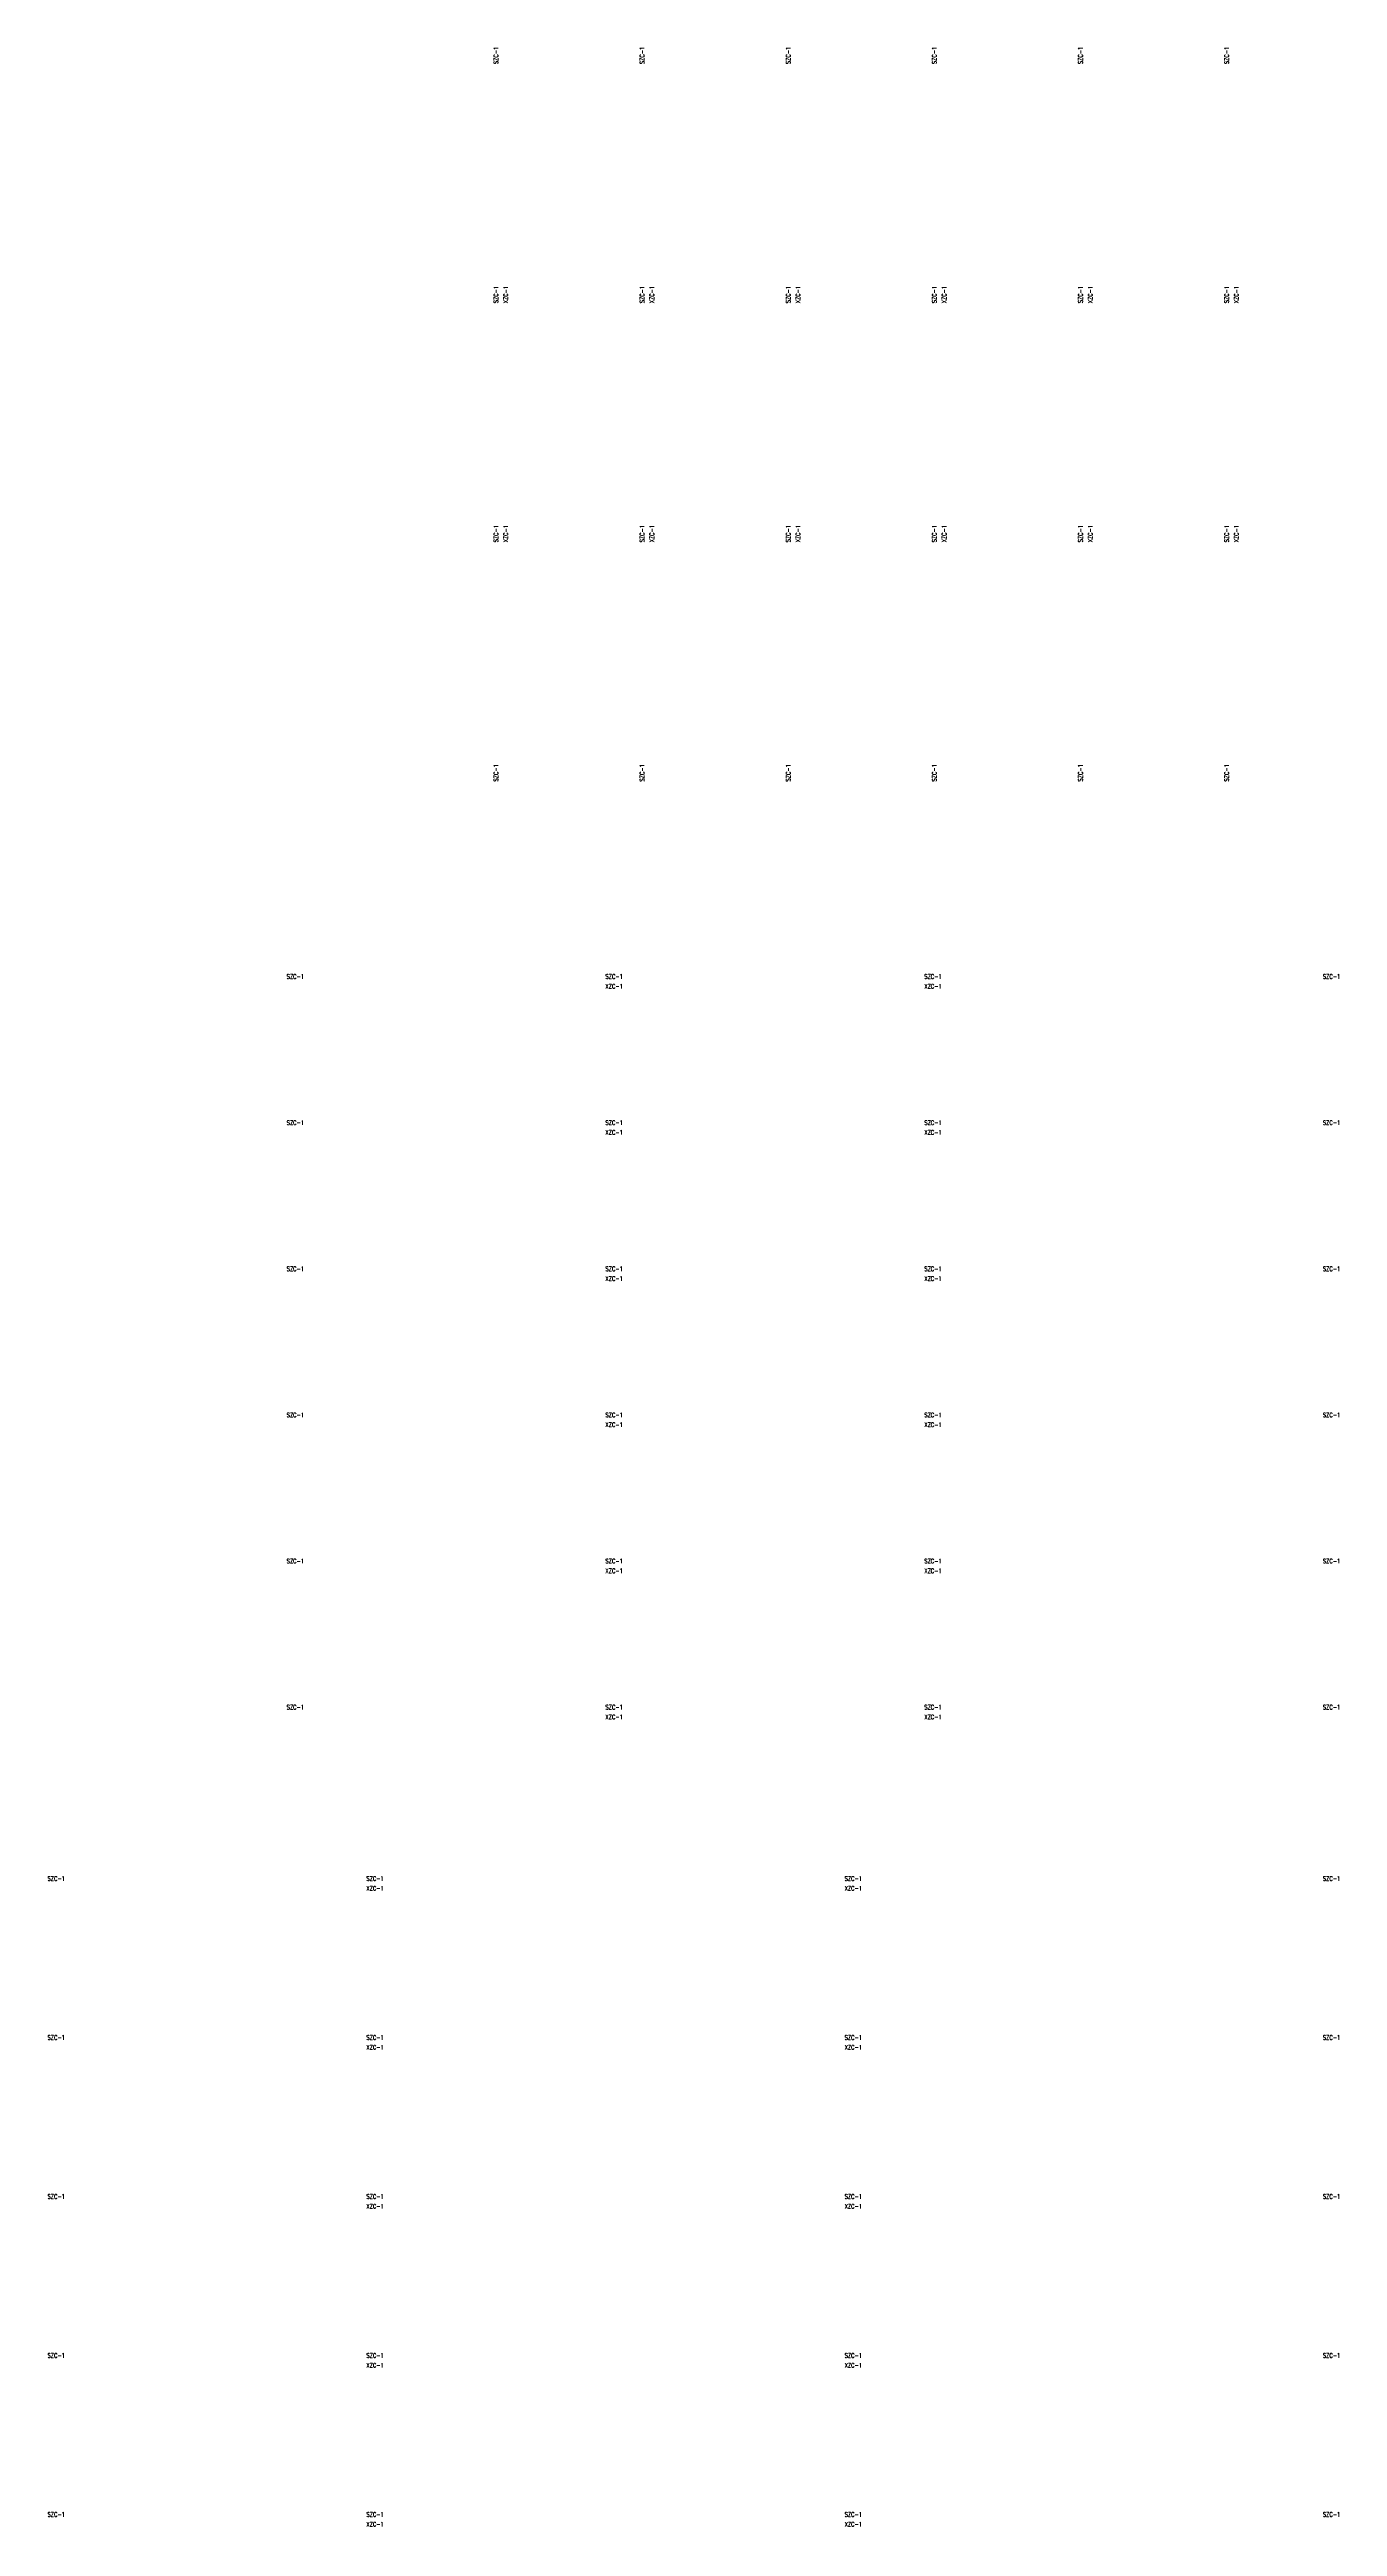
# Model space of a CAD drawing. Extents: x -599358 to 2865263, y -1062760 to 486533.
# Drawn here: x -599358 to -453933, y 206862 to 486533 of the extents above; entities that cross this region are included whole.
import ezdxf
from ezdxf.enums import TextEntityAlignment as Align

# ---------------------------------------------------------------- set-up
doc = ezdxf.new("R2010")
doc.units = 0
doc.layers.add('A-WC', color=223, linetype='Continuous')
doc.layers.add('THIN', color=7, linetype='Continuous', lineweight=0)
doc.styles.add('TSSD_Rein', font='tj-romans1.shx', dxfattribs={"width": 0.7, "bigfont": 'tj-hztxt.shx'})
pattern_1 = [(30.000000000724, (40598742844.535, 3385776346.45), (-7.937500000174, 13.7481532849776), [])]

msp = doc.modelspace()

# ---------------------------------------------------------------- hatches: boundary and pattern name
at = {"layer": 'A-WC'}
h = msp.add_hatch(dxfattribs=at)
h.set_pattern_fill('ANSI31', color=256, scale=10)
h.set_pattern_definition(pattern_1)
edge = h.paths.add_edge_path()
edge.add_arc((-585192.8, 379993.6), 75, 0, 360)
h = msp.add_hatch(dxfattribs=at)
h.set_pattern_fill('ANSI31', color=256, scale=10)
h.set_pattern_definition(pattern_1)
edge = h.paths.add_edge_path()
edge.add_arc((-585232.8, 376123.6), 75, 0, 360)

# ---------------------------------------------------------------- texts
at = {"layer": 'THIN', "style": 'TSSD_Rein', "width": 0.7}
for s, p in [('SZC-1', (-548550.7, 485865.7)), ('SZC-1', (-532050.7, 485865.7)), ('SZC-1', (-515550.7, 485865.7)), ('SZC-1', (-499050.7, 485865.7)), ('SZC-1', (-482550.7, 485865.7)), ('SZC-1', (-466050.7, 485865.7)), ('SZC-1', (-548550.7, 458865.7)), ('XZC-1', (-547446.8, 458865.7)), ('SZC-1', (-532050.7, 458865.7)), ('XZC-1', (-530946.8, 458865.7)), ('SZC-1', (-515550.7, 458865.7)), ('XZC-1', (-514446.8, 458865.7)), ('SZC-1', (-499050.7, 458865.7)), ('XZC-1', (-497946.8, 458865.7)), ('SZC-1', (-482550.7, 458865.7)), ('XZC-1', (-481446.8, 458865.7)), ('SZC-1', (-466050.7, 458865.7)), ('XZC-1', (-464946.8, 458865.7)), ('SZC-1', (-548550.7, 431865.7)), ('XZC-1', (-547446.8, 431865.7)), ('SZC-1', (-532050.7, 431865.7)), ('XZC-1', (-530946.8, 431865.7)), ('SZC-1', (-515550.7, 431865.7)), ('XZC-1', (-514446.8, 431865.7)), ('SZC-1', (-499050.7, 431865.7)), ('XZC-1', (-497946.8, 431865.7)), ('SZC-1', (-482550.7, 431865.7)), ('XZC-1', (-481446.8, 431865.7)), ('SZC-1', (-466050.7, 431865.7)), ('XZC-1', (-464946.8, 431865.7)), ('SZC-1', (-548550.7, 404865.7)), ('SZC-1', (-532050.7, 404865.7)), ('SZC-1', (-515550.7, 404865.7)), ('SZC-1', (-499050.7, 404865.7)), ('SZC-1', (-482550.7, 404865.7)), ('SZC-1', (-466050.7, 404865.7))]:
    msp.add_text(s, height=500, rotation=90, dxfattribs=at).set_placement(p, align=Align.BOTTOM_CENTER)
for s, p in [('SZC-1', (-571600.7, 381465.7)), ('SZC-1', (-535600.7, 381465.7)), ('XZC-1', (-535600.7, 380361.9)), ('SZC-1', (-499600.7, 381465.7)), ('XZC-1', (-499600.7, 380361.9)), ('SZC-1', (-454600.7, 381465.7)), ('SZC-1', (-571600.7, 364965.7)), ('SZC-1', (-535600.7, 364965.7)), ('XZC-1', (-535600.7, 363861.9)), ('SZC-1', (-499600.7, 364965.7)), ('XZC-1', (-499600.7, 363861.9)), ('SZC-1', (-454600.7, 364965.7)), ('SZC-1', (-571600.7, 348465.7)), ('SZC-1', (-535600.7, 348465.7)), ('XZC-1', (-535600.7, 347361.9)), ('SZC-1', (-499600.7, 348465.7)), ('XZC-1', (-499600.7, 347361.9)), ('SZC-1', (-454600.7, 348465.7)), ('SZC-1', (-571600.7, 331965.7)), ('SZC-1', (-535600.7, 331965.7)), ('XZC-1', (-535600.7, 330861.9)), ('SZC-1', (-499600.7, 331965.7)), ('XZC-1', (-499600.7, 330861.9)), ('SZC-1', (-454600.7, 331965.7)), ('SZC-1', (-571600.7, 315465.7)), ('SZC-1', (-535600.7, 315465.7)), ('SZC-1', (-499600.7, 315465.7)), ('SZC-1', (-454600.7, 315465.7)), ('XZC-1', (-535600.7, 314361.9)), ('XZC-1', (-499600.7, 314361.9)), ('SZC-1', (-571600.7, 298965.7)), ('SZC-1', (-535600.7, 298965.7)), ('SZC-1', (-499600.7, 298965.7)), ('SZC-1', (-454600.7, 298965.7)), ('XZC-1', (-535600.7, 297861.9)), ('XZC-1', (-499600.7, 297861.9)), ('SZC-1', (-598600.7, 279615.7)), ('SZC-1', (-562600.7, 279615.7)), ('SZC-1', (-508600.7, 279615.7)), ('SZC-1', (-454600.7, 279615.7)), ('XZC-1', (-562600.7, 278511.9)), ('XZC-1', (-508600.7, 278511.9)), ('SZC-1', (-598600.7, 261665.7)), ('SZC-1', (-562600.7, 261665.7)), ('XZC-1', (-562600.7, 260561.9)), ('SZC-1', (-508600.7, 261665.7)), ('XZC-1', (-508600.7, 260561.9)), ('SZC-1', (-454600.7, 261665.7)), ('SZC-1', (-598600.7, 243715.7)), ('SZC-1', (-562600.7, 243715.7)), ('SZC-1', (-508600.7, 243715.7)), ('SZC-1', (-454600.7, 243715.7)), ('XZC-1', (-562600.7, 242611.9)), ('XZC-1', (-508600.7, 242611.9)), ('SZC-1', (-598600.7, 225765.7)), ('SZC-1', (-562600.7, 225765.7)), ('XZC-1', (-562600.7, 224661.9)), ('SZC-1', (-508600.7, 225765.7)), ('XZC-1', (-508600.7, 224661.9)), ('SZC-1', (-454600.7, 225765.7)), ('SZC-1', (-598600.7, 207815.7)), ('SZC-1', (-562600.7, 207815.7)), ('XZC-1', (-562600.7, 206711.9)), ('SZC-1', (-508600.7, 207815.7)), ('XZC-1', (-508600.7, 206711.9)), ('SZC-1', (-454600.7, 207815.7))]:
    msp.add_text(s, height=500, dxfattribs=at).set_placement(p, align=Align.BOTTOM_CENTER)

doc.saveas('drawing.dxf')
